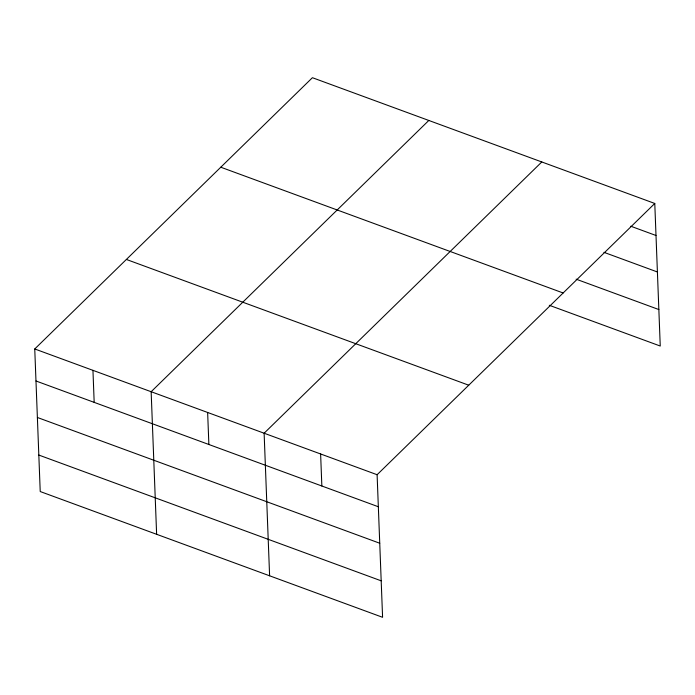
<?xml version="1.0" encoding="UTF-8"?>
<svg xmlns="http://www.w3.org/2000/svg" width="695" height="695" viewBox="0 0 695 695"><rect width="100%" height="100%" fill="white"/><g stroke="black" fill="none" stroke-linecap="round" stroke-linejoin="round"><path stroke-width="1.04" d="M654.777 203.461L377.107 474.72L382.589 617.299L40.223 491.539L34.75 348.968L312.411 77.701L654.777 203.461L660.25 346.032L549.293 305.279M428.815 120.461L151.154 391.719L156.627 534.299M541.796 161.961L264.126 433.22L269.608 575.799M630.782 226.222L656.002 235.492M603.938 252.328L657.401 271.971M576.129 279.173L658.851 309.553M220.784 167.217L563.141 292.977M126.377 259.452L468.734 385.204M34.75 348.968L377.107 474.72M35.984 380.99L378.341 506.751M37.382 417.478L379.739 543.229M38.824 455.06L381.181 580.82M320.621 453.974L321.846 486.005M207.64 412.474L208.874 444.505M92.948 370.348L94.181 402.37"/></g></svg>
